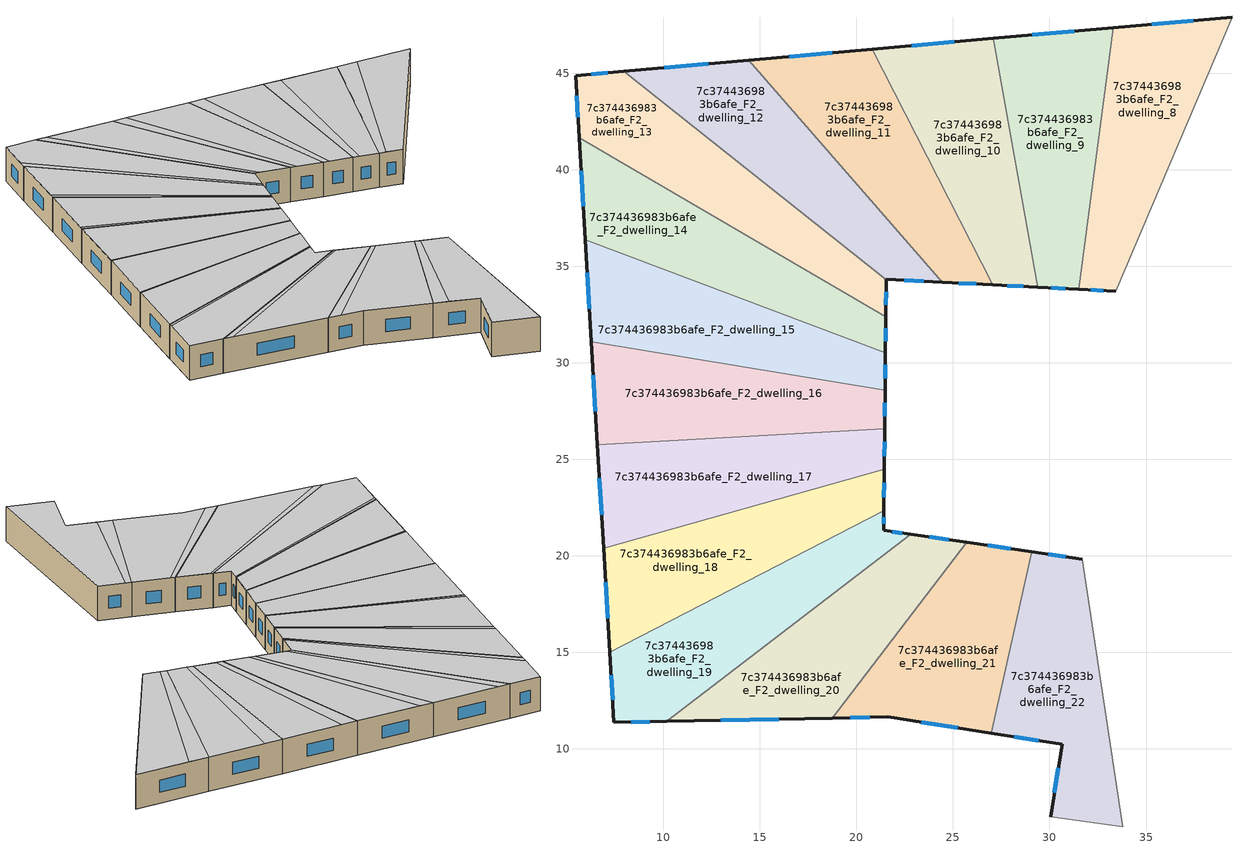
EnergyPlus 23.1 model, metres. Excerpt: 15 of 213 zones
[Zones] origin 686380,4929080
7c374436983b6afe_F2_dwelling_10
 floor to 7c374436983b6afe_F1_dwelling_10 (EU_floor_Construction): 27.1,46.8 29.39,33.92 27.05,34.04 20.81,46.25 z6
 wall outside (EU_wall_Construction): 27.05,34.04 29.39,33.92 / 27.1,46.8 20.81,46.25 z6:9
 wall to 7c374436983b6afe_F2_dwelling_11 (EU_wall_Construction): 20.81,46.25 27.05,34.04 z6:9
 wall to 7c374436983b6afe_F2_dwelling_9 (EU_wall_Construction): 29.39,33.92 27.1,46.8 z6:9
 window (EU_Window_Construction): 27.81,34 28.63,33.96 / 25.06,46.62 22.86,46.43 z6.98:8.02
 ceiling to 7c374436983b6afe_F3_dwelling_1 (EU_floor_Construction): 29.39,33.92 27.1,46.8 22.15,46.36 27.57,34.01 z9
 ceiling to 7c374436983b6afe_F3_dwelling_2 (EU_floor_Construction): 27.57,34.01 22.15,46.36 20.81,46.25 27.05,34.04 z9
7c374436983b6afe_F2_dwelling_11
 floor to 7c374436983b6afe_F1_dwelling_11 (EU_floor_Construction): 20.81,46.25 27.05,34.04 24.44,34.18 14.44,45.68 z6
 wall outside (EU_wall_Construction): 24.44,34.18 27.05,34.04 / 20.81,46.25 14.44,45.68 z6:9
 wall to 7c374436983b6afe_F2_dwelling_12 (EU_wall_Construction): 14.44,45.68 24.44,34.18 z6:9
 window (EU_Window_Construction): 25.29,34.13 26.2,34.08 / 18.74,46.06 16.51,45.86 z6.98:8.02
 ceiling to 7c374436983b6afe_F3_dwelling_2 (EU_floor_Construction): 27.05,34.04 20.81,46.25 15.58,45.78 24.93,34.15 z9
 ceiling to 7c374436983b6afe_F3_dwelling_3 (EU_floor_Construction): 24.93,34.15 15.58,45.78 14.44,45.68 24.44,34.18 z9
7c374436983b6afe_F2_dwelling_12
 floor to 7c374436983b6afe_F1_dwelling_12 (EU_floor_Construction): 14.44,45.68 24.44,34.18 21.54,34.33 21.54,34.29 7.94,45.1 z6
 wall outside (EU_wall_Construction): 21.54,34.29 21.54,34.33 24.44,34.18 / 14.44,45.68 7.94,45.1 z6:9
 wall to 7c374436983b6afe_F2_dwelling_13 (EU_wall_Construction): 7.94,45.1 21.54,34.29 z6:9
 window (EU_Window_Construction): 22.48,34.28 23.5,34.23 / 12.32,45.49 10.05,45.29 z6.98:8.02
 ceiling to 7c374436983b6afe_F3_dwelling_3 (EU_floor_Construction): 24.44,34.18 14.44,45.68 8.89,45.18 21.94,34.31 z9
 ceiling to 7c374436983b6afe_F3_dwelling_4 (EU_floor_Construction): 21.94,34.31 8.89,45.18 7.94,45.1 21.54,34.29 21.54,34.33 z9
7c374436983b6afe_F2_dwelling_13
 floor to 7c374436983b6afe_F1_dwelling_13 (EU_floor_Construction): 21.54,34.29 21.52,32.39 5.64,41.66 5.45,44.88 7.94,45.1 z6
 wall outside (EU_wall_Construction): 21.52,32.39 21.54,34.29 / 7.94,45.1 5.45,44.88 5.64,41.66 z6:9
 wall to 7c374436983b6afe_F2_dwelling_14 (EU_wall_Construction): 5.64,41.66 21.52,32.39 z6:9
 window (EU_Window_Construction): 21.53,33.01 21.53,33.67 / 5.51,43.83 5.58,42.71 / 7.13,45.03 6.26,44.95 z6.98:8.02
 ceiling to 7c374436983b6afe_F3_dwelling_4 (EU_floor_Construction): 21.52,32.59 21.54,34.29 7.94,45.1 5.45,44.88 5.61,42.25 z9
 ceiling to 7c374436983b6afe_F3_dwelling_5 (EU_floor_Construction): 21.52,32.39 21.52,32.59 5.61,42.25 5.64,41.66 z9
7c374436983b6afe_F2_dwelling_14
 floor to 7c374436983b6afe_F1_dwelling_14 (EU_floor_Construction): 21.52,32.39 21.5,30.52 5.95,36.38 5.64,41.66 z6
 wall outside (EU_wall_Construction): 21.5,30.52 21.52,32.39 / 5.64,41.66 5.95,36.38 z6:9
 wall to 7c374436983b6afe_F2_dwelling_15 (EU_wall_Construction): 5.95,36.38 21.5,30.52 z6:9
 window (EU_Window_Construction): 21.51,31.13 21.51,31.78 / 5.74,39.94 5.85,38.1 z6.98:8.02
 ceiling to 7c374436983b6afe_F3_dwelling_5 (EU_floor_Construction): 21.5,30.67 21.52,32.39 5.64,41.66 5.93,36.79 z9
 ceiling to 7c374436983b6afe_F3_dwelling_6 (EU_floor_Construction): 21.5,30.52 21.5,30.67 5.93,36.79 5.95,36.38 z9
7c374436983b6afe_F2_dwelling_15
 floor to 7c374436983b6afe_F1_dwelling_15 (EU_floor_Construction): 21.5,30.52 21.48,28.58 6.27,31.08 5.95,36.38 z6
 wall outside (EU_wall_Construction): 21.48,28.58 21.5,30.52 / 5.95,36.38 6.27,31.08 z6:9
 wall to 7c374436983b6afe_F2_dwelling_16 (EU_wall_Construction): 6.27,31.08 21.48,28.58 z6:9
 window (EU_Window_Construction): 21.49,29.21 21.49,29.89 / 6.06,34.66 6.17,32.8 z6.98:8.02
 ceiling to 7c374436983b6afe_F3_dwelling_6 (EU_floor_Construction): 21.48,28.67 21.5,30.52 5.95,36.38 6.26,31.32 z9
 ceiling to 7c374436983b6afe_F3_dwelling_7 (EU_floor_Construction): 21.48,28.58 21.48,28.67 6.26,31.32 6.27,31.08 z9
7c374436983b6afe_F2_dwelling_16
 floor to 7c374436983b6afe_F1_dwelling_16 (EU_floor_Construction): 21.48,28.58 21.46,26.58 6.58,25.75 6.27,31.08 z6
 wall outside (EU_wall_Construction): 21.46,26.58 21.48,28.58 / 6.27,31.08 6.58,25.75 z6:9
 wall to 7c374436983b6afe_F2_dwelling_17 (EU_wall_Construction): 6.58,25.75 21.46,26.58 z6:9
 window (EU_Window_Construction): 21.47,27.23 21.48,27.93 / 6.37,29.35 6.48,27.48 z6.98:8.02
 ceiling to 7c374436983b6afe_F3_dwelling_7 (EU_floor_Construction): 21.46,26.6 21.48,28.58 6.27,31.08 6.58,25.81 z9
 ceiling to 7c374436983b6afe_F3_dwelling_8 (EU_floor_Construction): 21.46,26.57 21.46,26.6 6.58,25.81 6.59,25.75 z9
7c374436983b6afe_F2_dwelling_17
 floor to 7c374436983b6afe_F1_dwelling_17 (EU_floor_Construction): 21.46,26.58 21.44,24.5 6.9,20.39 6.58,25.75 z6
 wall outside (EU_wall_Construction): 21.44,24.5 21.46,26.58 / 6.58,25.75 6.9,20.39 z6:9
 wall to 7c374436983b6afe_F2_dwelling_18 (EU_wall_Construction): 6.9,20.39 21.44,24.5 z6:9
 window (EU_Window_Construction): 21.45,25.17 21.46,25.9 / 6.69,24.01 6.8,22.14 z6.98:8.02
 ceiling to 7c374436983b6afe_F3_dwelling_8 (EU_floor_Construction): 21.44,24.5 21.46,26.57 6.59,25.75 6.9,20.39 z9
7c374436983b6afe_F2_dwelling_18
 floor to 7c374436983b6afe_F1_dwelling_18 (EU_floor_Construction): 21.44,24.5 21.42,22.34 7.22,15.01 6.9,20.39 z6
 wall outside (EU_wall_Construction): 21.42,22.34 21.44,24.5 / 6.9,20.39 7.22,15.01 z6:9
 wall to 7c374436983b6afe_F2_dwelling_19 (EU_wall_Construction): 7.22,15.01 21.42,22.34 z6:9
 window (EU_Window_Construction): 21.43,23.04 21.43,23.79 / 7.01,18.64 7.12,16.76 z6.98:8.02
 ceiling to 7c374436983b6afe_F3_dwelling_9 (EU_floor_Construction): 21.42,22.34 21.44,24.45 6.91,20.28 7.22,15.01 z9
 ceiling to 7c374436983b6afe_F3_dwelling_8 (EU_floor_Construction): 21.44,24.45 21.44,24.5 6.9,20.39 6.91,20.28 z9
7c374436983b6afe_F2_dwelling_19
 floor to 7c374436983b6afe_F1_dwelling_19 (EU_floor_Construction): 22.82,21.12 10.18,11.43 7.44,11.37 7.22,15.01 21.42,22.34 21.41,21.32 z6
 wall outside (EU_wall_Construction): 22.82,21.12 21.41,21.32 21.42,22.34 / 7.22,15.01 7.44,11.37 10.18,11.43 z6:9
 wall to 7c374436983b6afe_F2_dwelling_20 (EU_wall_Construction): 10.18,11.43 22.82,21.12 z6:9
 window (EU_Window_Construction): 21.41,21.65 21.42,22.01 / 22.36,21.18 21.87,21.25 / 8.33,11.39 9.29,11.41 / 7.29,13.82 7.37,12.55 z6.98:8.02
 ceiling to 7c374436983b6afe_F3_dwelling_10 (EU_floor_Construction): 22.82,21.12 21.41,21.32 21.42,22.21 7.24,14.71 7.44,11.37 10.18,11.43 z9
 ceiling to 7c374436983b6afe_F3_dwelling_9 (EU_floor_Construction): 21.42,22.21 21.42,22.34 7.22,15.01 7.24,14.71 z9
7c374436983b6afe_F2_dwelling_20
 floor to 7c374436983b6afe_F1_dwelling_20 (EU_floor_Construction): 25.72,20.7 18.75,11.6 10.18,11.43 22.82,21.12 z6
 wall outside (EU_wall_Construction): 25.72,20.7 22.82,21.12 / 10.18,11.43 18.75,11.6 z6:9
 wall to 7c374436983b6afe_F2_dwelling_21 (EU_wall_Construction): 18.75,11.6 25.72,20.7 z6:9
 window (EU_Window_Construction): 24.78,20.83 23.76,20.98 / 12.97,11.48 15.97,11.54 z6.98:8.02
 ceiling to 7c374436983b6afe_F3_dwelling_11 (EU_floor_Construction): 18.75,11.6 25.72,20.7 23.06,21.08 10.93,11.44 z9
 ceiling to 7c374436983b6afe_F3_dwelling_10 (EU_floor_Construction): 23.06,21.08 22.82,21.12 10.18,11.43 10.93,11.44 z9
7c374436983b6afe_F2_dwelling_21
 floor to 7c374436983b6afe_F1_dwelling_21 (EU_floor_Construction): 29.08,20.21 26.98,10.82 21.62,11.66 18.75,11.6 25.72,20.7 z6
 wall outside (EU_wall_Construction): 29.08,20.21 25.72,20.7 / 18.75,11.6 21.62,11.66 26.98,10.82 z6:9
 wall to 7c374436983b6afe_F2_dwelling_22 (EU_wall_Construction): 26.98,10.82 29.08,20.21 z6:9
 window (EU_Window_Construction): 27.98,20.37 26.81,20.54 / 23.36,11.39 25.24,11.09 / 19.69,11.62 20.69,11.64 z6.98:8.02
 ceiling to 7c374436983b6afe_F3_dwelling_12 (EU_floor_Construction): 26.98,10.82 29.08,20.21 26.11,20.64 19.82,11.62 21.62,11.66 z9
 ceiling to 7c374436983b6afe_F3_dwelling_11 (EU_floor_Construction): 19.82,11.62 26.11,20.64 25.72,20.7 18.75,11.6 z9
7c374436983b6afe_F2_dwelling_22
 floor to 7c374436983b6afe_F1_dwelling_22 (EU_floor_Construction): 31.7,19.83 33.79,5.96 30.06,6.5 30.65,10.25 26.98,10.82 29.08,20.21 z6
 wall outside (EU_wall_Construction): 31.7,19.83 29.08,20.21 / 26.98,10.82 30.65,10.25 30.06,6.5 z6:9
 wall to 7c374436983b6afe_F2_dwelling_23 (EU_wall_Construction): 33.79,5.96 31.7,19.83 z6:9
 wall adiabatic (EU_wall_Construction): 30.06,6.5 33.79,5.96 z6:9
 window (EU_Window_Construction): 30.85,19.95 29.93,20.09 / 30.46,9.03 30.25,7.72 / 28.18,10.64 29.46,10.44 z6.98:8.02
 ceiling to 7c374436983b6afe_F3_dwelling_13 (EU_floor_Construction): 33.79,5.97 31.7,19.83 29.6,20.13 28.22,10.63 30.65,10.25 30.06,6.5 z9
 ceiling to 7c374436983b6afe_F3_dwelling_12 (EU_floor_Construction): 28.22,10.63 29.6,20.13 29.08,20.21 26.98,10.82 z9
7c374436983b6afe_F2_dwelling_8
 floor to 7c374436983b6afe_F1_dwelling_8 (EU_floor_Construction): 39.45,47.9 33.42,33.7 31.5,33.8 33.31,47.36 z6
 wall outside (EU_wall_Construction): 31.5,33.8 33.42,33.7 / 39.45,47.9 33.31,47.36 z6:9
 wall to 7c374436983b6afe_F2_dwelling_9 (EU_wall_Construction): 33.31,47.36 31.5,33.8 z6:9
 wall to 7c374436983b6afe_F2_dwelling_7 (EU_wall_Construction): 33.42,33.7 39.45,47.9 z6:9
 window (EU_Window_Construction): 32.13,33.77 32.8,33.74 / 37.46,47.72 35.31,47.53 z6.98:8.02
 ceiling to 7c374436983b6afe_F3_dwelling_29 (EU_floor_Construction): 33.42,33.7 39.45,47.9 35.02,47.51 32.06,33.78 z9
 ceiling to 7c374436983b6afe_F3_dwelling_0 (EU_floor_Construction): 32.06,33.78 35.02,47.51 33.31,47.36 31.5,33.8 z9
7c374436983b6afe_F2_dwelling_9
 floor to 7c374436983b6afe_F1_dwelling_9 (EU_floor_Construction): 33.31,47.36 31.5,33.8 29.39,33.92 27.1,46.8 z6
 wall outside (EU_wall_Construction): 29.39,33.92 31.5,33.8 / 33.31,47.36 27.1,46.8 z6:9
 window (EU_Window_Construction): 30.08,33.88 30.82,33.84 / 31.29,47.18 29.12,46.98 z6.98:8.02
 ceiling to 7c374436983b6afe_F3_dwelling_0 (EU_floor_Construction): 31.5,33.8 33.31,47.36 28.63,46.94 29.93,33.89 z9
 ceiling to 7c374436983b6afe_F3_dwelling_1 (EU_floor_Construction): 29.93,33.89 28.63,46.94 27.1,46.8 29.39,33.92 z9
[Building]
EU S2 Campaign: North Axis=0; Terrain=City; Solar Distribution=FullExterior
[Site:Location]
Bologna: Latitude=44.5; Longitude=11.25; Time Zone=1; Elevation=37
[SizingPeriod:WeatherFileDays]
AnnualSizingPeriod: Begin Month=1; Begin Day of Month=1; End Month=12; End Day of Month=31; Day of Week for Start Day=Monday; Use Weather File Daylight Saving Period=No; Use Weather File Rain and Snow Indicators=No
[MATERIAL]
EU_InternalMass_Material: Roughness=MediumRough; Thickness=0.1; Conductivity=1; Density=1800; Specific Heat=900; Thermal Absorptance=0.9; Solar Absorptance=0.7; Visible Absorptance=0.7
[MATERIAL:NOMASS] Roughness=MediumRough; Thermal Absorptance=0.9; Solar Absorptance=0.7; Visible Absorptance=0.7
Name | Thermal Resistance
EU_wall_NoMass | 0.905828
EU_floor_NoMass | 0.67114
[WINDOWMATERIAL:SIMPLEGLAZINGSYSTEM]
EU_Window_SimpleGlazing: UFactor=4.52486; Solar Heat Gain Coefficient=0.85; Visible Transmittance=0.85
[CONSTRUCTION]
EU_wall_Construction: EU_wall_NoMass
EU_floor_Construction: EU_floor_NoMass
EU_Window_Construction: EU_Window_SimpleGlazing
EU_InternalMass_Construction: EU_InternalMass_Material
[ZONE] Type=1; Multiplier=1; Ceiling Height=autocalculate; Floor Area=autocalculate; Part of Total Floor Area=Yes
Name | Volume
7c374436983b6afe_F2_dwelling_10; 7c374436983b6afe_F2_dwelling_18 | 165.154
7c374436983b6afe_F2_dwelling_11 | 165.123
7c374436983b6afe_F2_dwelling_12; 7c374436983b6afe_F2_dwelling_19 | 165.157
7c374436983b6afe_F2_dwelling_13 | 165.191
7c374436983b6afe_F2_dwelling_14 | 165.161
7c374436983b6afe_F2_dwelling_15 | 165.171
7c374436983b6afe_F2_dwelling_16 | 165.139
7c374436983b6afe_F2_dwelling_17 | 165.167
7c374436983b6afe_F2_dwelling_20 | 165.149
7c374436983b6afe_F2_dwelling_21 | 165.164
7c374436983b6afe_F2_dwelling_22 | 165.15
7c374436983b6afe_F2_dwelling_8 | 165.147
7c374436983b6afe_F2_dwelling_9 | 165.16
[INTERNALMASS] Construction=EU_InternalMass_Construction
Name | Zone or ZoneList | Surface Area
7c374436983b6afe_F2_dwelling_8_EU_InternalMass | 7c374436983b6afe_F2_dwelling_8 | 55.0491
7c374436983b6afe_F2_dwelling_9_EU_InternalMass | 7c374436983b6afe_F2_dwelling_9 | 55.0534
7c374436983b6afe_F2_dwelling_10_EU_InternalMass | 7c374436983b6afe_F2_dwelling_10 | 55.0514
7c374436983b6afe_F2_dwelling_11_EU_InternalMass | 7c374436983b6afe_F2_dwelling_11 | 55.0414
7c374436983b6afe_F2_dwelling_12_EU_InternalMass | 7c374436983b6afe_F2_dwelling_12 | 55.0523
7c374436983b6afe_F2_dwelling_13_EU_InternalMass | 7c374436983b6afe_F2_dwelling_13 | 55.0637
7c374436983b6afe_F2_dwelling_14_EU_InternalMass | 7c374436983b6afe_F2_dwelling_14 | 55.0537
7c374436983b6afe_F2_dwelling_15_EU_InternalMass | 7c374436983b6afe_F2_dwelling_15 | 55.0568
7c374436983b6afe_F2_dwelling_16_EU_InternalMass | 7c374436983b6afe_F2_dwelling_16 | 55.0461
7c374436983b6afe_F2_dwelling_17_EU_InternalMass | 7c374436983b6afe_F2_dwelling_17 | 55.0557
7c374436983b6afe_F2_dwelling_18_EU_InternalMass | 7c374436983b6afe_F2_dwelling_18 | 55.0513
7c374436983b6afe_F2_dwelling_19_EU_InternalMass | 7c374436983b6afe_F2_dwelling_19 | 55.0523
7c374436983b6afe_F2_dwelling_20_EU_InternalMass | 7c374436983b6afe_F2_dwelling_20 | 55.0497
7c374436983b6afe_F2_dwelling_21_EU_InternalMass | 7c374436983b6afe_F2_dwelling_21 | 55.0544
7c374436983b6afe_F2_dwelling_22_EU_InternalMass | 7c374436983b6afe_F2_dwelling_22 | 55.0506
[OTHEREQUIPMENT] Fuel Type=Electricity; Design Level Calculation Method=Watts/Area; Power per Zone Floor Area=1; Fraction Latent=0; Fraction Radiant=0; Fraction Lost=0; Carbon Dioxide Generation Rate=0; EndUse Subcategory=EU_Step8_InternalGains
Name | Zone or ZoneList or Space or SpaceList | Schedule
EU_Step8_InternalGain_7c374436983b6afe_F2_dwelling_8_f000 | 7c374436983b6afe_F2_dwelling_8 | EU_Step8_GainSchedule_7c374436983b6afe_F2_dwelling_8_f000
EU_Step8_InternalGain_7c374436983b6afe_F2_dwelling_9_f000 | 7c374436983b6afe_F2_dwelling_9 | EU_Step8_GainSchedule_7c374436983b6afe_F2_dwelling_9_f000
EU_Step8_InternalGain_7c374436983b6afe_F2_dwelling_10_f000 | 7c374436983b6afe_F2_dwelling_10 | EU_Step8_GainSchedule_7c374436983b6afe_F2_dwelling_10_f000
EU_Step8_InternalGain_7c374436983b6afe_F2_dwelling_11_f000 | 7c374436983b6afe_F2_dwelling_11 | EU_Step8_GainSchedule_7c374436983b6afe_F2_dwelling_11_f000
EU_Step8_InternalGain_7c374436983b6afe_F2_dwelling_12_f000 | 7c374436983b6afe_F2_dwelling_12 | EU_Step8_GainSchedule_7c374436983b6afe_F2_dwelling_12_f000
EU_Step8_InternalGain_7c374436983b6afe_F2_dwelling_13_f000 | 7c374436983b6afe_F2_dwelling_13 | EU_Step8_GainSchedule_7c374436983b6afe_F2_dwelling_13_f000
EU_Step8_InternalGain_7c374436983b6afe_F2_dwelling_14_f000 | 7c374436983b6afe_F2_dwelling_14 | EU_Step8_GainSchedule_7c374436983b6afe_F2_dwelling_14_f000
EU_Step8_InternalGain_7c374436983b6afe_F2_dwelling_15_f000 | 7c374436983b6afe_F2_dwelling_15 | EU_Step8_GainSchedule_7c374436983b6afe_F2_dwelling_15_f000
EU_Step8_InternalGain_7c374436983b6afe_F2_dwelling_16_f000 | 7c374436983b6afe_F2_dwelling_16 | EU_Step8_GainSchedule_7c374436983b6afe_F2_dwelling_16_f000
EU_Step8_InternalGain_7c374436983b6afe_F2_dwelling_17_f000 | 7c374436983b6afe_F2_dwelling_17 | EU_Step8_GainSchedule_7c374436983b6afe_F2_dwelling_17_f000
EU_Step8_InternalGain_7c374436983b6afe_F2_dwelling_18_f000 | 7c374436983b6afe_F2_dwelling_18 | EU_Step8_GainSchedule_7c374436983b6afe_F2_dwelling_18_f000
EU_Step8_InternalGain_7c374436983b6afe_F2_dwelling_19_f000 | 7c374436983b6afe_F2_dwelling_19 | EU_Step8_GainSchedule_7c374436983b6afe_F2_dwelling_19_f000
EU_Step8_InternalGain_7c374436983b6afe_F2_dwelling_20_f000 | 7c374436983b6afe_F2_dwelling_20 | EU_Step8_GainSchedule_7c374436983b6afe_F2_dwelling_20_f000
EU_Step8_InternalGain_7c374436983b6afe_F2_dwelling_21_f000 | 7c374436983b6afe_F2_dwelling_21 | EU_Step8_GainSchedule_7c374436983b6afe_F2_dwelling_21_f000
EU_Step8_InternalGain_7c374436983b6afe_F2_dwelling_22_f000 | 7c374436983b6afe_F2_dwelling_22 | EU_Step8_GainSchedule_7c374436983b6afe_F2_dwelling_22_f000
[ZONEVENTILATION:DESIGNFLOWRATE] Schedule=EU_AlwaysOn; Design Flow Rate Calculation Method=AirChanges/Hour; Air Changes per Hour=0.73129; Ventilation Type=Natural; Fan Pressure Rise=0; Fan Total Efficiency=1; Constant Term Coefficient=1; Temperature Term Coefficient=0; Velocity Term Coefficient=0; Velocity Squared Term Coefficient=0; Minimum Indoor Temperature=-100; Maximum Indoor Temperature=100; Delta Temperature=-100; Minimum Outdoor Temperature=-100; Maximum Outdoor Temperature=100; Maximum Wind Speed=40
Name | Zone or ZoneList or Space or SpaceList
EU_ConstantAir_7c374436983b6afe_F2_dwelling_8 | 7c374436983b6afe_F2_dwelling_8
EU_ConstantAir_7c374436983b6afe_F2_dwelling_9 | 7c374436983b6afe_F2_dwelling_9
EU_ConstantAir_7c374436983b6afe_F2_dwelling_10 | 7c374436983b6afe_F2_dwelling_10
EU_ConstantAir_7c374436983b6afe_F2_dwelling_11 | 7c374436983b6afe_F2_dwelling_11
EU_ConstantAir_7c374436983b6afe_F2_dwelling_12 | 7c374436983b6afe_F2_dwelling_12
EU_ConstantAir_7c374436983b6afe_F2_dwelling_13 | 7c374436983b6afe_F2_dwelling_13
EU_ConstantAir_7c374436983b6afe_F2_dwelling_14 | 7c374436983b6afe_F2_dwelling_14
EU_ConstantAir_7c374436983b6afe_F2_dwelling_15 | 7c374436983b6afe_F2_dwelling_15
EU_ConstantAir_7c374436983b6afe_F2_dwelling_16 | 7c374436983b6afe_F2_dwelling_16
EU_ConstantAir_7c374436983b6afe_F2_dwelling_17 | 7c374436983b6afe_F2_dwelling_17
EU_ConstantAir_7c374436983b6afe_F2_dwelling_18 | 7c374436983b6afe_F2_dwelling_18
EU_ConstantAir_7c374436983b6afe_F2_dwelling_19 | 7c374436983b6afe_F2_dwelling_19
EU_ConstantAir_7c374436983b6afe_F2_dwelling_20 | 7c374436983b6afe_F2_dwelling_20
EU_ConstantAir_7c374436983b6afe_F2_dwelling_21 | 7c374436983b6afe_F2_dwelling_21
EU_ConstantAir_7c374436983b6afe_F2_dwelling_22 | 7c374436983b6afe_F2_dwelling_22
[HVACTEMPLATE:THERMOSTAT] Constant Heating Setpoint=20; Constant Cooling Setpoint=50
EU_HeatOnly_7c374436983b6afe_F0_dwelling_30; EU_HeatOnly_7c374436983b6afe_F1_dwelling_0; EU_HeatOnly_7c374436983b6afe_F1_dwelling_1; EU_HeatOnly_7c374436983b6afe_F1_dwelling_2; EU_HeatOnly_7c374436983b6afe_F1_dwelling_3; EU_HeatOnly_7c374436983b6afe_F1_dwelling_4; EU_HeatOnly_7c374436983b6afe_F1_dwelling_5; EU_HeatOnly_7c374436983b6afe_F1_dwelling_6; EU_HeatOnly_7c374436983b6afe_F1_dwelling_7; EU_HeatOnly_7c374436983b6afe_F1_dwelling_8; EU_HeatOnly_7c374436983b6afe_F1_dwelling_9; EU_HeatOnly_7c374436983b6afe_F1_dwelling_10; EU_HeatOnly_7c374436983b6afe_F1_dwelling_11; EU_HeatOnly_7c374436983b6afe_F1_dwelling_12; EU_HeatOnly_7c374436983b6afe_F1_dwelling_13; EU_HeatOnly_7c374436983b6afe_F1_dwelling_14; EU_HeatOnly_7c374436983b6afe_F1_dwelling_15; EU_HeatOnly_7c374436983b6afe_F1_dwelling_16; EU_HeatOnly_7c374436983b6afe_F1_dwelling_17; EU_HeatOnly_7c374436983b6afe_F1_dwelling_18; EU_HeatOnly_7c374436983b6afe_F1_dwelling_19; EU_HeatOnly_7c374436983b6afe_F1_dwelling_20; EU_HeatOnly_7c374436983b6afe_F1_dwelling_21; EU_HeatOnly_7c374436983b6afe_F1_dwelling_22; EU_HeatOnly_7c374436983b6afe_F1_dwelling_23; EU_HeatOnly_7c374436983b6afe_F1_dwelling_24; EU_HeatOnly_7c374436983b6afe_F1_dwelling_25; EU_HeatOnly_7c374436983b6afe_F1_dwelling_26; EU_HeatOnly_7c374436983b6afe_F1_dwelling_27; EU_HeatOnly_7c374436983b6afe_F1_dwelling_28; EU_HeatOnly_7c374436983b6afe_F1_dwelling_29; EU_HeatOnly_7c374436983b6afe_F1_dwelling_30; EU_HeatOnly_7c374436983b6afe_F2_dwelling_0; EU_HeatOnly_7c374436983b6afe_F2_dwelling_1; EU_HeatOnly_7c374436983b6afe_F2_dwelling_2; EU_HeatOnly_7c374436983b6afe_F2_dwelling_3; EU_HeatOnly_7c374436983b6afe_F2_dwelling_4; EU_HeatOnly_7c374436983b6afe_F2_dwelling_5; EU_HeatOnly_7c374436983b6afe_F2_dwelling_6; EU_HeatOnly_7c374436983b6afe_F2_dwelling_7; EU_HeatOnly_7c374436983b6afe_F2_dwelling_8; EU_HeatOnly_7c374436983b6afe_F2_dwelling_9; EU_HeatOnly_7c374436983b6afe_F2_dwelling_10; EU_HeatOnly_7c374436983b6afe_F2_dwelling_11; EU_HeatOnly_7c374436983b6afe_F2_dwelling_12; EU_HeatOnly_7c374436983b6afe_F2_dwelling_13; EU_HeatOnly_7c374436983b6afe_F2_dwelling_14; EU_HeatOnly_7c374436983b6afe_F2_dwelling_15; EU_HeatOnly_7c374436983b6afe_F2_dwelling_16; EU_HeatOnly_7c374436983b6afe_F2_dwelling_17; EU_HeatOnly_7c374436983b6afe_F2_dwelling_18; EU_HeatOnly_7c374436983b6afe_F2_dwelling_19; EU_HeatOnly_7c374436983b6afe_F2_dwelling_20; EU_HeatOnly_7c374436983b6afe_F2_dwelling_21; EU_HeatOnly_7c374436983b6afe_F2_dwelling_22; EU_HeatOnly_7c374436983b6afe_F2_dwelling_23; EU_HeatOnly_7c374436983b6afe_F2_dwelling_24; EU_HeatOnly_7c374436983b6afe_F2_dwelling_25; EU_HeatOnly_7c374436983b6afe_F2_dwelling_26; EU_HeatOnly_7c374436983b6afe_F2_dwelling_27; EU_HeatOnly_7c374436983b6afe_F2_dwelling_28; EU_HeatOnly_7c374436983b6afe_F2_dwelling_29; EU_HeatOnly_7c374436983b6afe_F2_dwelling_30; EU_HeatOnly_7c374436983b6afe_F3_dwelling_0; EU_HeatOnly_7c374436983b6afe_F3_dwelling_1; EU_HeatOnly_7c374436983b6afe_F3_dwelling_2; EU_HeatOnly_7c374436983b6afe_F3_dwelling_3; EU_HeatOnly_7c374436983b6afe_F3_dwelling_4; EU_HeatOnly_7c374436983b6afe_F3_dwelling_5; EU_HeatOnly_7c374436983b6afe_F3_dwelling_6; EU_HeatOnly_7c374436983b6afe_F3_dwelling_7; EU_HeatOnly_7c374436983b6afe_F3_dwelling_8; EU_HeatOnly_7c374436983b6afe_F3_dwelling_9; EU_HeatOnly_7c374436983b6afe_F3_dwelling_10; EU_HeatOnly_7c374436983b6afe_F3_dwelling_11; EU_HeatOnly_7c374436983b6afe_F3_dwelling_12; EU_HeatOnly_7c374436983b6afe_F3_dwelling_13; EU_HeatOnly_7c374436983b6afe_F3_dwelling_14; EU_HeatOnly_7c374436983b6afe_F3_dwelling_15; EU_HeatOnly_7c374436983b6afe_F3_dwelling_16; EU_HeatOnly_7c374436983b6afe_F3_dwelling_17; EU_HeatOnly_7c374436983b6afe_F3_dwelling_18; EU_HeatOnly_7c374436983b6afe_F3_dwelling_19; EU_HeatOnly_7c374436983b6afe_F3_dwelling_20; EU_HeatOnly_7c374436983b6afe_F3_dwelling_21; EU_HeatOnly_7c374436983b6afe_F3_dwelling_22; EU_HeatOnly_7c374436983b6afe_F3_dwelling_23; EU_HeatOnly_7c374436983b6afe_F3_dwelling_24; EU_HeatOnly_7c374436983b6afe_F3_dwelling_25; EU_HeatOnly_7c374436983b6afe_F3_dwelling_26; EU_HeatOnly_7c374436983b6afe_F3_dwelling_27; EU_HeatOnly_7c374436983b6afe_F3_dwelling_28; EU_HeatOnly_7c374436983b6afe_F3_dwelling_29; EU_HeatOnly_7c374436983b6afe_F4_dwelling_0; EU_HeatOnly_7c374436983b6afe_F4_dwelling_1; EU_HeatOnly_7c374436983b6afe_F4_dwelling_2; EU_HeatOnly_7c374436983b6afe_F4_dwelling_3; EU_HeatOnly_7c374436983b6afe_F4_dwelling_4; EU_HeatOnly_7c374436983b6afe_F4_dwelling_5; EU_HeatOnly_7c374436983b6afe_F4_dwelling_6; EU_HeatOnly_7c374436983b6afe_F4_dwelling_7; EU_HeatOnly_7c374436983b6afe_F4_dwelling_8; EU_HeatOnly_7c374436983b6afe_F4_dwelling_9; EU_HeatOnly_7c374436983b6afe_F4_dwelling_10; EU_HeatOnly_7c374436983b6afe_F4_dwelling_11; EU_HeatOnly_7c374436983b6afe_F4_dwelling_12; EU_HeatOnly_7c374436983b6afe_F4_dwelling_13; EU_HeatOnly_7c374436983b6afe_F4_dwelling_14; EU_HeatOnly_7c374436983b6afe_F4_dwelling_15; EU_HeatOnly_7c374436983b6afe_F4_dwelling_16; EU_HeatOnly_7c374436983b6afe_F4_dwelling_17; EU_HeatOnly_7c374436983b6afe_F4_dwelling_18; EU_HeatOnly_7c374436983b6afe_F4_dwelling_19; EU_HeatOnly_7c374436983b6afe_F4_dwelling_20; EU_HeatOnly_7c374436983b6afe_F4_dwelling_21; EU_HeatOnly_7c374436983b6afe_F4_dwelling_22; EU_HeatOnly_7c374436983b6afe_F4_dwelling_23; EU_HeatOnly_7c374436983b6afe_F4_dwelling_24; EU_HeatOnly_7c374436983b6afe_F4_dwelling_25; EU_HeatOnly_7c374436983b6afe_F4_dwelling_26; EU_HeatOnly_7c374436983b6afe_F4_dwelling_27; EU_HeatOnly_7c374436983b6afe_F4_dwelling_28; EU_HeatOnly_7c374436983b6afe_F4_dwelling_29; EU_HeatOnly_7c374436983b6afe_F5_dwelling_0; EU_HeatOnly_7c374436983b6afe_F5_dwelling_1; EU_HeatOnly_7c374436983b6afe_F5_dwelling_2; EU_HeatOnly_7c374436983b6afe_F5_dwelling_3; EU_HeatOnly_7c374436983b6afe_F5_dwelling_4; EU_HeatOnly_7c374436983b6afe_F5_dwelling_5; EU_HeatOnly_7c374436983b6afe_F5_dwelling_6; EU_HeatOnly_7c374436983b6afe_F5_dwelling_7; EU_HeatOnly_7c374436983b6afe_F5_dwelling_8; EU_HeatOnly_7c374436983b6afe_F5_dwelling_9; EU_HeatOnly_7c374436983b6afe_F5_dwelling_10; EU_HeatOnly_7c374436983b6afe_F5_dwelling_11; EU_HeatOnly_7c374436983b6afe_F5_dwelling_12; EU_HeatOnly_7c374436983b6afe_F5_dwelling_13; EU_HeatOnly_7c374436983b6afe_F5_dwelling_14; EU_HeatOnly_7c374436983b6afe_F5_dwelling_15; EU_HeatOnly_7c374436983b6afe_F5_dwelling_16; EU_HeatOnly_7c374436983b6afe_F5_dwelling_17; EU_HeatOnly_7c374436983b6afe_F5_dwelling_18; EU_HeatOnly_7c374436983b6afe_F5_dwelling_19; EU_HeatOnly_7c374436983b6afe_F5_dwelling_20; EU_HeatOnly_7c374436983b6afe_F5_dwelling_21; EU_HeatOnly_7c374436983b6afe_F5_dwelling_22; EU_HeatOnly_7c374436983b6afe_F5_dwelling_23; EU_HeatOnly_7c374436983b6afe_F5_dwelling_24; EU_HeatOnly_7c374436983b6afe_F5_dwelling_25; EU_HeatOnly_7c374436983b6afe_F5_dwelling_26; EU_HeatOnly_7c374436983b6afe_F5_dwelling_27; EU_HeatOnly_7c374436983b6afe_F5_dwelling_28; EU_HeatOnly_7c374436983b6afe_F5_dwelling_29; EU_HeatOnly_7c374436983b6afe_F6_dwelling_0; EU_HeatOnly_7c374436983b6afe_F6_dwelling_1; EU_HeatOnly_7c374436983b6afe_F6_dwelling_2; EU_HeatOnly_7c374436983b6afe_F6_dwelling_3; EU_HeatOnly_7c374436983b6afe_F6_dwelling_4; EU_HeatOnly_7c374436983b6afe_F6_dwelling_5; EU_HeatOnly_7c374436983b6afe_F6_dwelling_6; EU_HeatOnly_7c374436983b6afe_F6_dwelling_7; EU_HeatOnly_7c374436983b6afe_F6_dwelling_8; EU_HeatOnly_7c374436983b6afe_F6_dwelling_9; EU_HeatOnly_7c374436983b6afe_F6_dwelling_10; EU_HeatOnly_7c374436983b6afe_F6_dwelling_11; EU_HeatOnly_7c374436983b6afe_F6_dwelling_12; EU_HeatOnly_7c374436983b6afe_F6_dwelling_13; EU_HeatOnly_7c374436983b6afe_F6_dwelling_14; EU_HeatOnly_7c374436983b6afe_F6_dwelling_15; EU_HeatOnly_7c374436983b6afe_F6_dwelling_16; EU_HeatOnly_7c374436983b6afe_F6_dwelling_17; EU_HeatOnly_7c374436983b6afe_F6_dwelling_18; EU_HeatOnly_7c374436983b6afe_F6_dwelling_19; EU_HeatOnly_7c374436983b6afe_F6_dwelling_20; EU_HeatOnly_7c374436983b6afe_F6_dwelling_21; EU_HeatOnly_7c374436983b6afe_F6_dwelling_22; EU_HeatOnly_7c374436983b6afe_F6_dwelling_23; EU_HeatOnly_7c374436983b6afe_F6_dwelling_24; EU_HeatOnly_7c374436983b6afe_F6_dwelling_25; EU_HeatOnly_7c374436983b6afe_F6_dwelling_26; EU_HeatOnly_7c374436983b6afe_F6_dwelling_27; EU_HeatOnly_7c374436983b6afe_F6_dwelling_28; EU_HeatOnly_7c374436983b6afe_F6_dwelling_29
[HVACTEMPLATE:ZONE:IDEALLOADSAIRSYSTEM] System Availability Schedule=EU_AlwaysOn; Maximum Heating Supply Air Temperature=50; Minimum Cooling Supply Air Temperature=13; Maximum Heating Supply Air Humidity Ratio=0.0156; Minimum Cooling Supply Air Humidity Ratio=0.0077; Heating Limit=NoLimit; Cooling Limit=NoLimit; Heating Availability Schedule=EU_AlwaysOn; Cooling Availability Schedule=EU_CoolingOff; Dehumidification Control Type=ConstantSensibleHeatRatio; Cooling Sensible Heat Ratio=0.7; Dehumidification Setpoint=60; Humidification Control Type=None; Humidification Setpoint=30; Outdoor Air Method=None; Outdoor Air Flow Rate per Person=0.00944; Outdoor Air Flow Rate per Zone Floor Area=0; Outdoor Air Flow Rate per Zone=0; Demand Controlled Ventilation Type=None; Outdoor Air Economizer Type=NoEconomizer; Heat Recovery Type=None; Sensible Heat Recovery Effectiveness=0.7; Latent Heat Recovery Effectiveness=0.65
Name | Template Thermostat
7c374436983b6afe_F2_dwelling_8 | EU_HeatOnly_7c374436983b6afe_F2_dwelling_8
7c374436983b6afe_F2_dwelling_9 | EU_HeatOnly_7c374436983b6afe_F2_dwelling_9
7c374436983b6afe_F2_dwelling_10 | EU_HeatOnly_7c374436983b6afe_F2_dwelling_10
7c374436983b6afe_F2_dwelling_11 | EU_HeatOnly_7c374436983b6afe_F2_dwelling_11
7c374436983b6afe_F2_dwelling_12 | EU_HeatOnly_7c374436983b6afe_F2_dwelling_12
7c374436983b6afe_F2_dwelling_13 | EU_HeatOnly_7c374436983b6afe_F2_dwelling_13
7c374436983b6afe_F2_dwelling_14 | EU_HeatOnly_7c374436983b6afe_F2_dwelling_14
7c374436983b6afe_F2_dwelling_15 | EU_HeatOnly_7c374436983b6afe_F2_dwelling_15
7c374436983b6afe_F2_dwelling_16 | EU_HeatOnly_7c374436983b6afe_F2_dwelling_16
7c374436983b6afe_F2_dwelling_17 | EU_HeatOnly_7c374436983b6afe_F2_dwelling_17
7c374436983b6afe_F2_dwelling_18 | EU_HeatOnly_7c374436983b6afe_F2_dwelling_18
7c374436983b6afe_F2_dwelling_19 | EU_HeatOnly_7c374436983b6afe_F2_dwelling_19
7c374436983b6afe_F2_dwelling_20 | EU_HeatOnly_7c374436983b6afe_F2_dwelling_20
7c374436983b6afe_F2_dwelling_21 | EU_HeatOnly_7c374436983b6afe_F2_dwelling_21
7c374436983b6afe_F2_dwelling_22 | EU_HeatOnly_7c374436983b6afe_F2_dwelling_22
[SIZING:ZONE] Zone Cooling Design Supply Air Temperature Input Method=SupplyAirTemperature; Zone Cooling Design Supply Air Temperature=13; Zone Heating Design Supply Air Temperature Input Method=SupplyAirTemperature; Zone Heating Design Supply Air Temperature=50; Zone Cooling Design Supply Air Humidity Ratio=0.008; Zone Heating Design Supply Air Humidity Ratio=0.008; Cooling Design Air Flow Method=DesignDay; Cooling Design Air Flow Rate=0; Cooling Minimum Air Flow per Zone Floor Area=0.000762; Cooling Minimum Air Flow=0; Cooling Minimum Air Flow Fraction=0.2; Heating Design Air Flow Method=DesignDay; Heating Design Air Flow Rate=0; Heating Maximum Air Flow per Zone Floor Area=0.002032; Heating Maximum Air Flow=0.141576; Heating Maximum Air Flow Fraction=0.3; Account for Dedicated Outdoor Air System=No; Dedicated Outdoor Air System Control Strategy=NeutralSupplyAir; Dedicated Outdoor Air Low Setpoint Temperature for Design=autosize; Dedicated Outdoor Air High Setpoint Temperature for Design=autosize; Zone Load Sizing Method=Sensible Load Only No Latent Load; Zone Latent Cooling Design Supply Air Humidity Ratio Input Method=HumidityRatioDifference; Zone Cooling Design Supply Air Humidity Ratio Difference=0.005; Zone Latent Heating Design Supply Air Humidity Ratio Input Method=HumidityRatioDifference; Zone Humidification Design Supply Air Humidity Ratio Difference=0.005
7c374436983b6afe_F2_dwelling_8; 7c374436983b6afe_F2_dwelling_9; 7c374436983b6afe_F2_dwelling_10; 7c374436983b6afe_F2_dwelling_11; 7c374436983b6afe_F2_dwelling_12; 7c374436983b6afe_F2_dwelling_13; 7c374436983b6afe_F2_dwelling_14; 7c374436983b6afe_F2_dwelling_15; 7c374436983b6afe_F2_dwelling_16; 7c374436983b6afe_F2_dwelling_17; 7c374436983b6afe_F2_dwelling_18; 7c374436983b6afe_F2_dwelling_19; 7c374436983b6afe_F2_dwelling_20; 7c374436983b6afe_F2_dwelling_21; 7c374436983b6afe_F2_dwelling_22
[SCHEDULE:CONSTANT]
Name | Hourly Value
EU_AlwaysOn | 1
EU_CoolingOff | 0
[SCHEDULE:FILE] Column Number=1; Rows to Skip at Top=0; Number of Hours of Data=8760; Column Separator=Comma; Interpolate to Timestep=No; Minutes per Item=60; Adjust Schedule for Daylight Savings=Yes
Name | File
EU_Step8_GainSchedule_7c374436983b6afe_F2_dwelling_8_f000 | ../../schedules/7c374436983b6afe/7c374436983b6afe_F2_dwelling_8_f000_gain.csv
EU_Step8_GainSchedule_7c374436983b6afe_F2_dwelling_9_f000 | ../../schedules/7c374436983b6afe/7c374436983b6afe_F2_dwelling_9_f000_gain.csv
EU_Step8_GainSchedule_7c374436983b6afe_F2_dwelling_10_f000 | ../../schedules/7c374436983b6afe/7c374436983b6afe_F2_dwelling_10_f000_gain.csv
EU_Step8_GainSchedule_7c374436983b6afe_F2_dwelling_11_f000 | ../../schedules/7c374436983b6afe/7c374436983b6afe_F2_dwelling_11_f000_gain.csv
EU_Step8_GainSchedule_7c374436983b6afe_F2_dwelling_12_f000 | ../../schedules/7c374436983b6afe/7c374436983b6afe_F2_dwelling_12_f000_gain.csv
EU_Step8_GainSchedule_7c374436983b6afe_F2_dwelling_13_f000 | ../../schedules/7c374436983b6afe/7c374436983b6afe_F2_dwelling_13_f000_gain.csv
EU_Step8_GainSchedule_7c374436983b6afe_F2_dwelling_14_f000 | ../../schedules/7c374436983b6afe/7c374436983b6afe_F2_dwelling_14_f000_gain.csv
EU_Step8_GainSchedule_7c374436983b6afe_F2_dwelling_15_f000 | ../../schedules/7c374436983b6afe/7c374436983b6afe_F2_dwelling_15_f000_gain.csv
EU_Step8_GainSchedule_7c374436983b6afe_F2_dwelling_16_f000 | ../../schedules/7c374436983b6afe/7c374436983b6afe_F2_dwelling_16_f000_gain.csv
EU_Step8_GainSchedule_7c374436983b6afe_F2_dwelling_17_f000 | ../../schedules/7c374436983b6afe/7c374436983b6afe_F2_dwelling_17_f000_gain.csv
EU_Step8_GainSchedule_7c374436983b6afe_F2_dwelling_18_f000 | ../../schedules/7c374436983b6afe/7c374436983b6afe_F2_dwelling_18_f000_gain.csv
EU_Step8_GainSchedule_7c374436983b6afe_F2_dwelling_19_f000 | ../../schedules/7c374436983b6afe/7c374436983b6afe_F2_dwelling_19_f000_gain.csv
EU_Step8_GainSchedule_7c374436983b6afe_F2_dwelling_20_f000 | ../../schedules/7c374436983b6afe/7c374436983b6afe_F2_dwelling_20_f000_gain.csv
EU_Step8_GainSchedule_7c374436983b6afe_F2_dwelling_21_f000 | ../../schedules/7c374436983b6afe/7c374436983b6afe_F2_dwelling_21_f000_gain.csv
EU_Step8_GainSchedule_7c374436983b6afe_F2_dwelling_22_f000 | ../../schedules/7c374436983b6afe/7c374436983b6afe_F2_dwelling_22_f000_gain.csv
